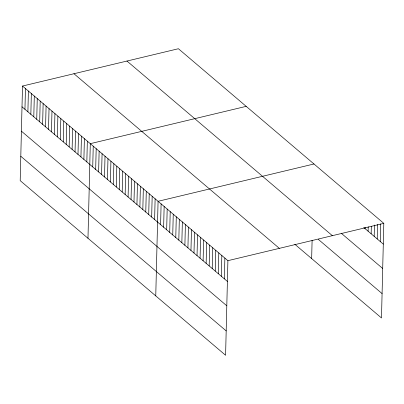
<?xml version="1.0" encoding="UTF-8"?>
<svg xmlns="http://www.w3.org/2000/svg" width="404" height="404" viewBox="0 0 404 404"><rect width="100%" height="100%" fill="white"/><g stroke="black" fill="none" stroke-linecap="round" stroke-linejoin="round"><path stroke-width="0.61" d="M22.513 86.042L20.2 180.644L225.589 355.267L227.901 260.671L22.513 86.042L178.411 48.733L383.8 223.356L381.487 317.958L294.814 244.268M24.952 109.302L25.457 88.547M27.896 111.812L28.406 91.057M30.845 114.317L31.35 93.561M33.795 116.822L34.3 96.066M36.739 119.326L37.249 98.571M39.688 121.831L40.193 101.076M42.632 124.336L43.142 103.581M45.581 126.841L46.086 106.085M48.525 129.351L49.035 108.59M51.475 131.856L51.98 111.1M54.419 134.36L54.929 113.605M57.368 136.865L57.873 116.11M60.312 139.37L60.822 118.614M63.261 141.875L63.766 121.119M66.211 144.379L66.716 123.624M69.155 146.889L69.665 126.129M72.104 149.394L72.609 128.639M75.048 151.899L75.558 131.143M77.997 154.404L78.502 133.648M80.941 156.909L81.451 136.153M83.891 159.413L84.396 138.658M86.835 161.918L87.345 141.163M87.981 238.269L90.289 143.667L246.188 106.358M92.733 166.933L93.238 146.177M95.677 169.438L96.187 148.682M98.627 171.942L99.132 151.187M101.571 174.447L102.081 153.692M104.52 176.952L105.025 156.197M107.464 179.457L107.974 158.701M110.413 181.962L110.918 161.206M113.357 184.471L113.867 163.711M116.307 186.976L116.812 166.221M119.251 189.481L119.761 168.726M122.2 191.986L122.705 171.23M125.149 194.491L125.654 173.735M128.093 196.995L128.603 176.24M131.042 199.5L131.547 178.745M133.987 202.01L134.497 181.25M136.936 204.515L137.441 183.759M139.88 207.02L140.39 186.264M142.829 209.524L143.334 188.769M145.773 212.029L146.283 191.274M148.722 214.534L149.227 193.779M151.667 217.039L152.177 196.283M154.616 219.544L155.121 198.788M155.757 295.895L158.07 201.298L313.969 163.984M160.6 224.634L161.105 203.879M163.635 227.215L164.14 206.459M166.67 229.795L167.18 209.04M169.705 232.376L170.215 211.62M172.745 234.956L173.25 214.201M175.78 237.542L176.285 216.786M178.815 240.122L179.326 219.367M181.851 242.703L182.361 221.947M184.891 245.284L185.396 224.528M187.926 247.864L188.431 227.109M190.961 250.45L191.471 229.689M193.996 253.03L194.506 232.275M197.036 255.611L197.541 234.855M200.071 258.191L200.576 237.436M203.106 260.772L203.611 240.016M206.141 263.352L206.651 242.597M209.176 265.938L209.686 245.178M212.216 268.519L212.721 247.763M215.251 271.099L215.756 250.344M218.286 273.68L218.796 252.924M221.321 276.26L221.831 255.505M224.361 278.841L224.866 258.085M311.656 258.585L312.1 240.309M365.075 228.624L365.105 227.366M368.11 231.204L368.221 226.801M371.15 233.785L371.332 226.24M374.185 236.365L374.463 225.048M377.22 238.951L377.573 224.483M380.255 241.531L380.689 223.917M227.901 260.671L383.8 223.356M363.772 227.518L383.295 244.112M341.491 233.446L382.699 268.478M126.962 61.044L332.356 235.668M318.322 239.38L382.083 293.587M73.957 73.73L279.351 248.354M22.003 106.797L227.396 281.426M21.407 131.169L226.801 305.793M20.796 156.277L226.184 330.901"/></g></svg>
